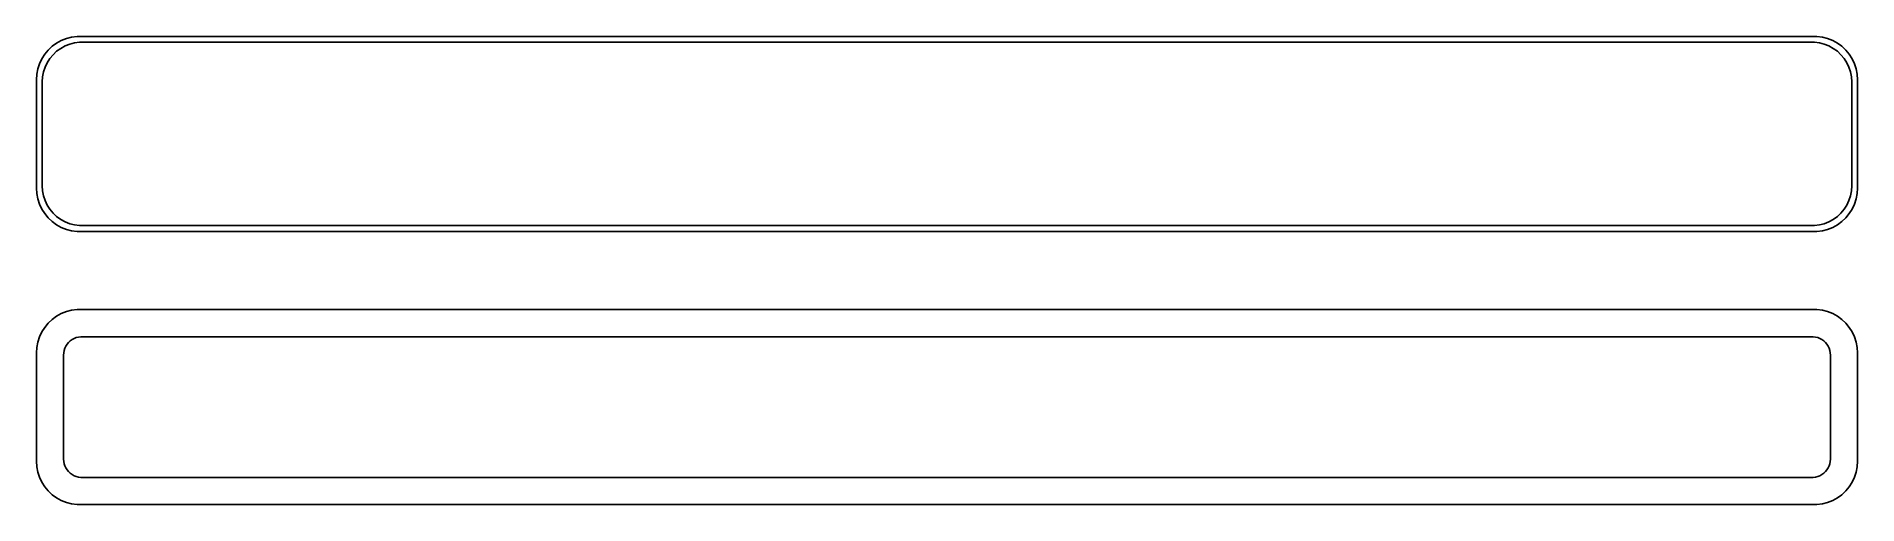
# Model space of a CAD drawing. Header units: metres. Extents: x -105 to 105, y 52 to 106.
import ezdxf

# ---------------------------------------------------------------- set-up
doc = ezdxf.new("R2010")
doc.units = ezdxf.units.M

msp = doc.modelspace()

# ---------------------------------------------------------------- linework, layer by layer
for p, q in [((-102.129, 105.274), (-102.679, 104.972)), ((-101.545, 105.505), (-102.129, 105.274)), ((-100.937, 105.661), (-101.545, 105.505)), ((-100.314, 105.74), (-100.937, 105.661)), ((-100.608, 104.997), (-100.037, 105.069)), ((100.314, 105.74), (-100.314, 105.74)), ((-100.037, 105.069), (100.037, 105.069)), ((100.037, 105.069), (100.608, 104.997)), ((100.937, 105.661), (100.314, 105.74)), ((101.545, 105.505), (100.937, 105.661)), ((102.129, 105.274), (101.545, 105.505)), ((102.679, 104.972), (102.129, 105.274)), ((-104.382, 103.159), (-104.649, 102.591)), ((-104.045, 103.689), (-104.382, 103.159)), ((-103.645, 104.173), (-104.045, 103.689)), ((-103.762, 102.706), (-103.454, 103.191)), ((-103.187, 104.603), (-103.645, 104.173)), ((-103.454, 103.191), (-103.088, 103.634)), ((-102.679, 104.972), (-103.187, 104.603)), ((-103.088, 103.634), (-102.668, 104.028)), ((-102.668, 104.028), (-102.203, 104.366)), ((-102.203, 104.366), (-101.699, 104.643)), ((-101.699, 104.643), (-101.165, 104.854)), ((-101.165, 104.854), (-100.608, 104.997)), ((100.608, 104.997), (101.165, 104.854)), ((101.165, 104.854), (101.699, 104.643)), ((101.699, 104.643), (102.203, 104.366)), ((102.203, 104.366), (102.668, 104.028)), ((102.668, 104.028), (103.088, 103.634)), ((103.187, 104.603), (102.679, 104.972)), ((103.088, 103.634), (103.454, 103.191)), ((103.645, 104.173), (103.187, 104.603)), ((103.454, 103.191), (103.762, 102.706)), ((104.045, 103.689), (103.645, 104.173)), ((104.382, 103.159), (104.045, 103.689)), ((104.649, 102.591), (104.382, 103.159)), ((-104.961, 101.377), (-105, 100.75)), ((-104.843, 101.993), (-104.961, 101.377)), ((-104.649, 102.591), (-104.843, 101.993)), ((-104.328, 100.5), (-104.292, 101.074)), ((-104.292, 101.074), (-104.185, 101.639)), ((-104.185, 101.639), (-104.007, 102.185)), ((-104.007, 102.185), (-103.762, 102.706)), ((103.762, 102.706), (104.007, 102.185)), ((104.007, 102.185), (104.185, 101.639)), ((104.185, 101.639), (104.292, 101.074)), ((104.292, 101.074), (104.328, 100.5)), ((104.843, 101.993), (104.649, 102.591)), ((104.961, 101.377), (104.843, 101.993)), ((105, 100.75), (104.961, 101.377)), ((-105, 100.75), (-105, 88.25)), ((-104.328, 88.5), (-104.328, 100.5)), ((104.328, 100.5), (104.328, 88.5)), ((105, 88.25), (105, 100.75)), ((-105, 88.25), (-104.961, 87.6233)), ((-104.292, 87.9262), (-104.328, 88.5)), ((104.328, 88.5), (104.292, 87.9262)), ((104.961, 87.6233), (105, 88.25)), ((-104.961, 87.6233), (-104.843, 87.0066)), ((-104.843, 87.0066), (-104.649, 86.4094)), ((-104.649, 86.4094), (-104.382, 85.8412)), ((-104.185, 87.3614), (-104.292, 87.9262)), ((-104.007, 86.8146), (-104.185, 87.3614)), ((-103.762, 86.2943), (-104.007, 86.8146)), ((-103.454, 85.8089), (-103.762, 86.2943)), ((103.762, 86.2943), (103.454, 85.8089)), ((104.007, 86.8146), (103.762, 86.2943)), ((104.185, 87.3614), (104.007, 86.8146)), ((104.292, 87.9262), (104.185, 87.3614)), ((104.382, 85.8412), (104.649, 86.4094)), ((104.649, 86.4094), (104.843, 87.0066)), ((104.843, 87.0066), (104.961, 87.6233)), ((-104.382, 85.8412), (-104.045, 85.3111)), ((-104.045, 85.3111), (-103.645, 84.8273)), ((-103.645, 84.8273), (-103.187, 84.3974)), ((-103.088, 85.3658), (-103.454, 85.8089)), ((-103.187, 84.3974), (-102.679, 84.0284)), ((-102.668, 84.9723), (-103.088, 85.3658)), ((-102.679, 84.0284), (-102.129, 83.7259)), ((-102.203, 84.6343), (-102.668, 84.9723)), ((-101.699, 84.3573), (-102.203, 84.6343)), ((-101.165, 84.1456), (-101.699, 84.3573)), ((-100.608, 84.0027), (-101.165, 84.1456)), ((-100.037, 83.9306), (-100.608, 84.0027)), ((100.608, 84.0027), (100.037, 83.9306)), ((101.165, 84.1456), (100.608, 84.0027)), ((101.699, 84.3573), (101.165, 84.1456)), ((102.203, 84.6343), (101.699, 84.3573)), ((102.129, 83.7259), (102.679, 84.0284)), ((102.668, 84.9723), (102.203, 84.6343)), ((103.088, 85.3658), (102.668, 84.9723)), ((102.679, 84.0284), (103.187, 84.3974)), ((103.454, 85.8089), (103.088, 85.3658)), ((103.187, 84.3974), (103.645, 84.8273)), ((103.645, 84.8273), (104.045, 85.3111)), ((104.045, 85.3111), (104.382, 85.8412)), ((-102.129, 83.7259), (-101.545, 83.4947)), ((-101.545, 83.4947), (-100.937, 83.3386)), ((-100.937, 83.3386), (-100.314, 83.2599)), ((-100.314, 83.2599), (100.314, 83.2599)), ((100.037, 83.9306), (-100.037, 83.9306)), ((100.314, 83.2599), (100.937, 83.3386)), ((100.937, 83.3386), (101.545, 83.4947)), ((101.545, 83.4947), (102.129, 83.7259)), ((-102.129, 73.7741), (-102.679, 73.4716)), ((-101.545, 74.0053), (-102.129, 73.7741)), ((-100.937, 74.1614), (-101.545, 74.0053)), ((-100.314, 74.2401), (-100.937, 74.1614)), ((100.314, 74.2401), (-100.314, 74.2401)), ((100.937, 74.1614), (100.314, 74.2401)), ((101.545, 74.0053), (100.937, 74.1614)), ((102.129, 73.7741), (101.545, 74.0053)), ((102.679, 73.4716), (102.129, 73.7741)), ((-104.382, 71.6588), (-104.649, 71.0906)), ((-104.045, 72.1889), (-104.382, 71.6588)), ((-103.645, 72.6727), (-104.045, 72.1889)), ((-103.187, 73.1026), (-103.645, 72.6727)), ((-102.679, 73.4716), (-103.187, 73.1026)), ((103.187, 73.1026), (102.679, 73.4716)), ((103.645, 72.6727), (103.187, 73.1026)), ((104.045, 72.1889), (103.645, 72.6727)), ((104.382, 71.6588), (104.045, 72.1889)), ((104.649, 71.0906), (104.382, 71.6588)), ((-104.961, 69.8767), (-105, 69.25)), ((-104.843, 70.4934), (-104.961, 69.8767)), ((-104.649, 71.0906), (-104.843, 70.4934)), ((-101.843, 69.2644), (-101.793, 69.5246)), ((-101.793, 69.5246), (-101.711, 69.7766)), ((-101.711, 69.7766), (-101.599, 70.0163)), ((-101.599, 70.0163), (-101.457, 70.24)), ((-101.457, 70.24), (-101.288, 70.4441)), ((-101.288, 70.4441), (-101.095, 70.6255)), ((-101.095, 70.6255), (-100.88, 70.7812)), ((-100.88, 70.7812), (-100.648, 70.9088)), ((-100.648, 70.9088), (-100.402, 71.0064)), ((-100.402, 71.0064), (-100.145, 71.0723)), ((-100.145, 71.0723), (-99.8825, 71.1055)), ((-99.8825, 71.1055), (99.8825, 71.1055)), ((99.8825, 71.1055), (100.145, 71.0723)), ((100.145, 71.0723), (100.402, 71.0064)), ((100.402, 71.0064), (100.648, 70.9088)), ((100.648, 70.9088), (100.88, 70.7812)), ((100.88, 70.7812), (101.095, 70.6255)), ((101.095, 70.6255), (101.288, 70.4441)), ((101.288, 70.4441), (101.457, 70.24)), ((101.457, 70.24), (101.599, 70.0163)), ((101.599, 70.0163), (101.711, 69.7766)), ((101.711, 69.7766), (101.793, 69.5246)), ((101.793, 69.5246), (101.843, 69.2644)), ((104.843, 70.4934), (104.649, 71.0906)), ((104.961, 69.8767), (104.843, 70.4934)), ((105, 69.25), (104.961, 69.8767)), ((-105, 69.25), (-105, 56.75)), ((-101.86, 69), (-101.843, 69.2644)), ((-101.86, 57), (-101.86, 69)), ((101.843, 69.2644), (101.86, 69)), ((101.86, 69), (101.86, 57)), ((105, 56.75), (105, 69.25)), ((-105, 56.75), (-104.961, 56.1233)), ((-101.843, 56.7356), (-101.86, 57)), ((-101.793, 56.4754), (-101.843, 56.7356)), ((101.843, 56.7356), (101.793, 56.4754)), ((101.86, 57), (101.843, 56.7356)), ((104.961, 56.1233), (105, 56.75)), ((-104.961, 56.1233), (-104.843, 55.5066)), ((-104.843, 55.5066), (-104.649, 54.9094)), ((-104.649, 54.9094), (-104.382, 54.3412)), ((-101.711, 56.2234), (-101.793, 56.4754)), ((-101.599, 55.9837), (-101.711, 56.2234)), ((-101.457, 55.76), (-101.599, 55.9837)), ((-101.288, 55.5559), (-101.457, 55.76)), ((-101.095, 55.3745), (-101.288, 55.5559)), ((-100.88, 55.2188), (-101.095, 55.3745)), ((-100.648, 55.0912), (-100.88, 55.2188)), ((-100.402, 54.9936), (-100.648, 55.0912)), ((-100.145, 54.9277), (-100.402, 54.9936)), ((-99.8825, 54.8945), (-100.145, 54.9277)), ((99.8825, 54.8945), (-99.8825, 54.8945)), ((100.145, 54.9277), (99.8825, 54.8945)), ((100.402, 54.9936), (100.145, 54.9277)), ((100.648, 55.0912), (100.402, 54.9936)), ((100.88, 55.2188), (100.648, 55.0912)), ((101.095, 55.3745), (100.88, 55.2188)), ((101.288, 55.5559), (101.095, 55.3745)), ((101.457, 55.76), (101.288, 55.5559)), ((101.599, 55.9837), (101.457, 55.76)), ((101.711, 56.2234), (101.599, 55.9837)), ((101.793, 56.4754), (101.711, 56.2234)), ((104.382, 54.3412), (104.649, 54.9094)), ((104.649, 54.9094), (104.843, 55.5066)), ((104.843, 55.5066), (104.961, 56.1233)), ((-104.382, 54.3412), (-104.045, 53.8111)), ((-104.045, 53.8111), (-103.645, 53.3273)), ((-103.645, 53.3273), (-103.187, 52.8974)), ((-103.187, 52.8974), (-102.679, 52.5284)), ((-102.679, 52.5284), (-102.129, 52.2259)), ((102.129, 52.2259), (102.679, 52.5284)), ((102.679, 52.5284), (103.187, 52.8974)), ((103.187, 52.8974), (103.645, 53.3273)), ((103.645, 53.3273), (104.045, 53.8111)), ((104.045, 53.8111), (104.382, 54.3412)), ((-102.129, 52.2259), (-101.545, 51.9947)), ((-101.545, 51.9947), (-100.937, 51.8386)), ((-100.937, 51.8386), (-100.314, 51.7599)), ((-100.314, 51.7599), (100.314, 51.7599)), ((100.314, 51.7599), (100.937, 51.8386)), ((100.937, 51.8386), (101.545, 51.9947)), ((101.545, 51.9947), (102.129, 52.2259))]:
    msp.add_line(p, q)

doc.saveas('drawing.dxf')
